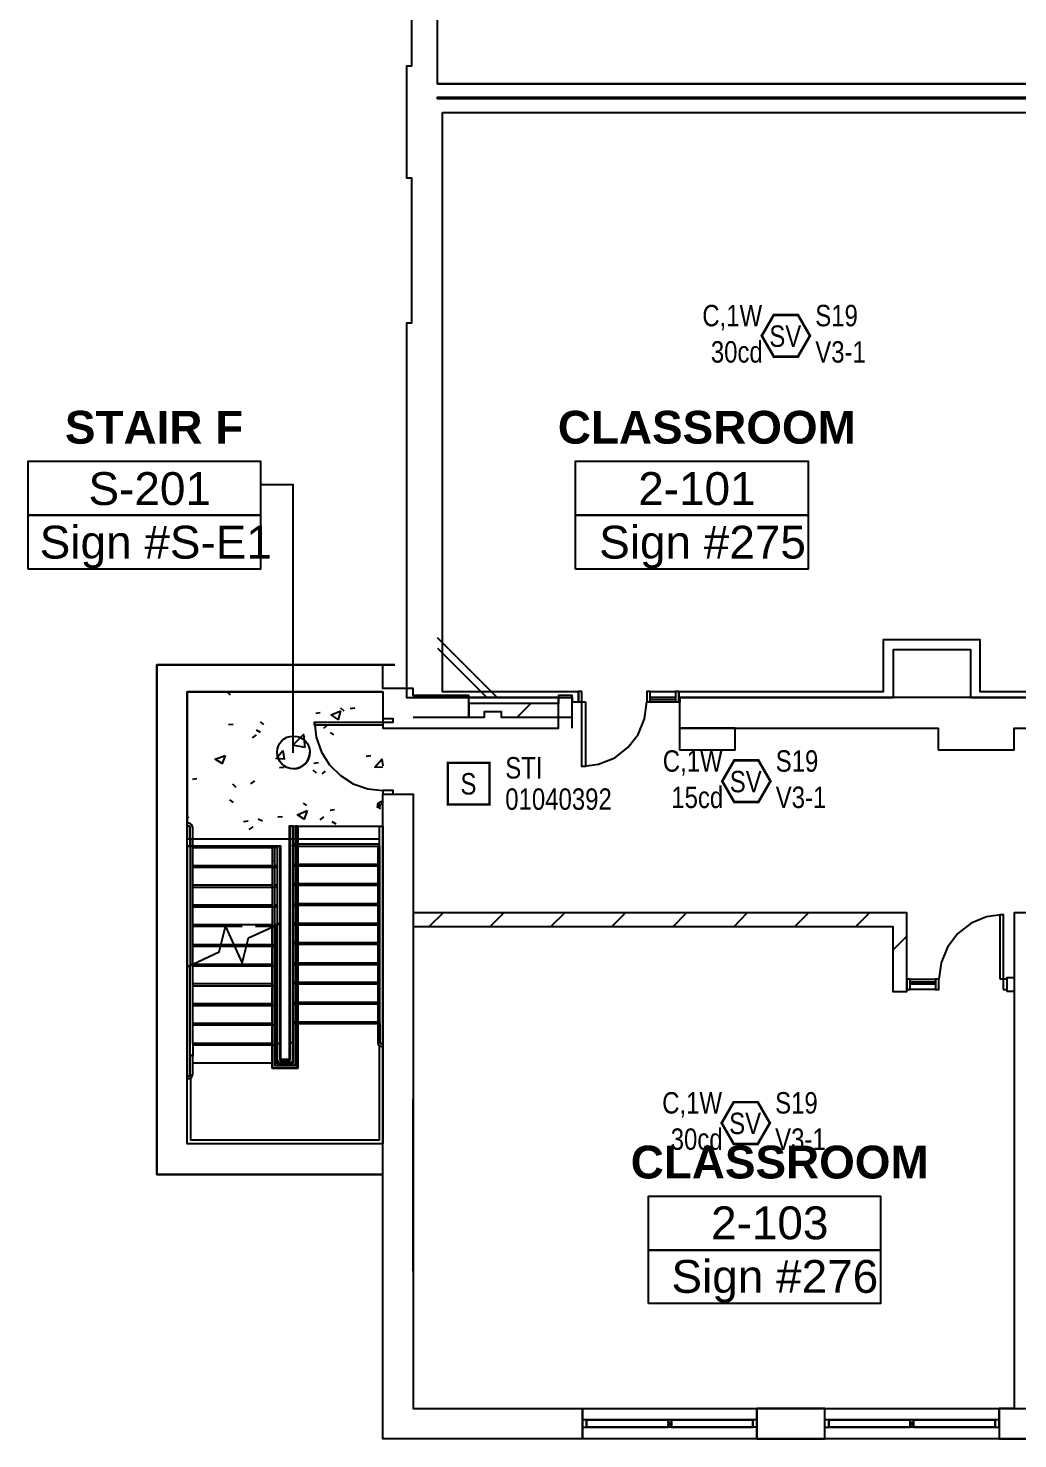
# Model space of a CAD drawing. Header units: inches. Extents: x 9349 to 17082, y 17684 to 25415.
# Drawn here: x 9639 to 10193, y 18529 to 19319 of the extents above; entities that cross this region are included whole.
import ezdxf
from ezdxf.enums import TextEntityAlignment as Align

# ---------------------------------------------------------------- set-up
doc = ezdxf.new("R2010")
doc.units = ezdxf.units.IN
doc.header["$LTSCALE"] = 0.25
doc.header["$MEASUREMENT"] = 0
for name, color, linetype in [('BACKGROUND', 8, 'Continuous'), ('PULL STATION', 1, 'Continuous'), ('SPEAKER STROBE', 1, 'Continuous')]:
    doc.layers.add(name, color=color, linetype=linetype)
doc.styles.add('Arial', font='arial.ttf', dxfattribs={"width": 0.8})
doc.styles.add('PDF Arial', font='arial.ttf')
doc.styles.add('PDF Arial Bold', font='arialbd.ttf')

# ---------------------------------------------------------------- blocks, each defined once
blk = doc.blocks.new('SIGA-278')
at = {"layer": 'PULL STATION', "const_width": 1.3}
blk.add_lwpolyline([(-11.5, -11.68), (-11.5, 11.7), (11.89, 11.7), (11.89, -11.68)], close=True, dxfattribs=at)
at = {"layer": 'PULL STATION', "style": 'Arial', "width": 0.8}
blk.add_text('S', height=12, dxfattribs=at).set_placement((0, 0), align=Align.MIDDLE)
for tag, p in [('ADDRESS', (20.64, 8.96)), ('ZONE', (20.64, -8.58))]:
    blk.add_attdef(tag, text='', height=12, dxfattribs=at).set_placement(p, align=Align.MIDDLE_LEFT)
blk.add_attdef('SUBSCRIPT', text='', height=12, dxfattribs=at).set_placement((-16.56, -9.02), align=Align.MIDDLE_RIGHT)
blk = doc.blocks.new('GC-S7VM')
at = {"layer": 'SPEAKER STROBE', "const_width": 1.46}
blk.add_lwpolyline([(13.83, 0.21), (7.08, 11.9), (-6.42, 11.9), (-13.17, 0.21), (-6.42, -11.49), (7.08, -11.49)], close=True, dxfattribs=at)
at = {"layer": 'SPEAKER STROBE', "style": 'Arial', "width": 0.8}
blk.add_text('SV', height=12, dxfattribs=at).set_placement((0, 0), align=Align.MIDDLE)
for tag, p in [('C', (-12.95, 11.52)), ('CANDELA', (-12.62, -8.82)), ('1/2W', (-12.62, -29.16))]:
    blk.add_attdef(tag, text='', height=12, dxfattribs=at).set_placement(p, align=Align.MIDDLE_RIGHT)
for tag, p in [('Speaker_Circuit', (16.8, 11.52)), ('Visual_Circuit', (16.8, -8.82))]:
    blk.add_attdef(tag, text='', height=12, dxfattribs=at).set_placement(p, align=Align.MIDDLE_LEFT)

msp = doc.modelspace()

# ---------------------------------------------------------------- linework, layer by layer
at = {"layer": 'BACKGROUND'}
for points in [[(9868.04, 19288.1), (10627.89, 19288.1), (9868.04, 19288.1), (9868.04, 20268.78)], [(9853.57, 19379.71), (9853.57, 19298.07), (9850.68, 19298.07), (9850.68, 19235.39), (9853.57, 19235.39), (9853.57, 19154.07), (9850.68, 19154.07), (9850.68, 18944.17), (9868.04, 18944.17), (9870.93, 18944.17), (9943.57, 18944.17)], [(9943.57, 18927.14), (9943.57, 18944.17), (9943.57, 18941.92), (9947.11, 18941.92), (9947.11, 18947.39), (9943.57, 18947.39), (9870.93, 18947.39), (9870.93, 19272.03)], [(10225.79, 19272.03), (10225.79, 18947.39), (10172.11, 18947.39), (10172.11, 18976.64), (10166.64, 18976.64), (10123.57, 18976.64), (10117.79, 18976.64), (10117.79, 18947.39), (10004, 18947.39), (10003.36, 18947.39), (10003.36, 18941.92), (10003.36, 18947.71), (10001.43, 18947.71), (10001.43, 18941.92)], [(9787.36, 18913.32), (9787.36, 19063.42), (9769.04, 19063.42)], [(9868.04, 18971.82), (9895.68, 18944.17), (9901.47, 18944.17), (9868.04, 18977.6)], [(9987.29, 18941.92), (10001.43, 18941.92), (10003.36, 18941.92), (10004, 18941.92), (10004, 18944.17), (10117.79, 18944.17), (10123.57, 18944.17), (10123.57, 18971.17), (10166.64, 18971.17), (10166.64, 18947.39), (10166.64, 18944.17), (10123.57, 18944.17)], [(9854.54, 18933.25), (9885.72, 18933.25), (9885.72, 18940.96), (9885.72, 18945.46), (9854.54, 18945.46), (9854.54, 18949.32), (9837.5, 18949.32), (9837.5, 18962.5), (9727.89, 18962.5), (9710.86, 18962.5), (9710.86, 18694.1), (9710.86, 18677.07), (9837.5, 18677.07), (9837.5, 18694.1), (9727.89, 18694.1), (9727.89, 18947.39), (9837.5, 18947.39), (9727.89, 18947.39), (9727.89, 18873.46), (9727.89, 18873.14), (9727.89, 18872.82)], [(9844.25, 18962.5), (9844.25, 18962.5)], [(9750.39, 18947.39), (9752, 18945.78)], [(9765.5, 18947.39), (9765.5, 18947.39)], [(9837.5, 18947.39), (9837.5, 18932.28), (9837.5, 18930.35), (9837.5, 18928.75), (9799.25, 18928.75), (9799.25, 18930.35), (9837.5, 18930.35), (9843.29, 18930.35), (9843.29, 18932.28), (9837.5, 18932.28), (9837.5, 18927.14), (9935.86, 18927.14), (9935.86, 18933.25), (9943.57, 18933.25), (9943.57, 18945.46), (9935.86, 18945.46), (9935.86, 18944.17), (9935.86, 18940.96), (9885.72, 18940.96), (9885.72, 18933.25), (9894.39, 18933.25), (9894.39, 18936.46), (9903.72, 18936.46), (9903.72, 18933.25), (9935.86, 18933.25), (9935.86, 18944.17), (9854.54, 18944.17)], [(9949.04, 18905.6), (9958.36, 18906.89), (9967.36, 18910.42), (9974.75, 18916.21), (9980.54, 18923.6), (9984.07, 18932.28), (9985.36, 18941.92), (9987.29, 18941.92), (9987.29, 18947.71), (10001.43, 18947.71)], [(9987.29, 18947.71), (9985.36, 18947.71), (9985.36, 18941.92)], [(9813.72, 18938.39), (9815.64, 18936.78)], [(9819.18, 18938.07), (9821.75, 18938.39)], [(9885.72, 18940.32), (9886.36, 18940.96)], [(9912.72, 18933.25), (9920.43, 18940.96)], [(10166.64, 18944.17), (10225.79, 18944.17), (10233.5, 18944.17), (10233.5, 18941.92), (10233.5, 18927.14)], [(9768.72, 18930.67), (9770.64, 18929.07)], [(9799.25, 18930.35), (9800.22, 18922), (9803.11, 18913.64), (9807.61, 18906.57), (9813.72, 18900.46), (9820.79, 18895.96), (9829.14, 18893.07), (9837.5, 18892.1), (9837.5, 18890.17), (9843.29, 18890.17), (9843.29, 18892.1), (9837.5, 18892.1)], [(9799.89, 18935.5), (9802.47, 18935.82)], [(9813.72, 18936.78), (9812.43, 18931.96), (9808.57, 18934.53), (9814.04, 18936.78)], [(9751.04, 18929.07), (9753.61, 18929.39)], [(9764.54, 18921.67), (9766.79, 18923.28)], [(9766.47, 18926.17), (9768.72, 18924.89)], [(9804.39, 18927.14), (9806.32, 18928.75)], [(9807.93, 18924.57), (9809.86, 18923.28)], [(9798.93, 18907.53), (9801.5, 18907.85)], [(9828.18, 18911.39), (9830.75, 18911.71)], [(9837.5, 18904.96), (9833, 18905.28), (9836.86, 18909.78), (9837.5, 18905.92)], [(9730.79, 18898.53), (9733.36, 18898.85)], [(9779.64, 18904.96), (9782.22, 18905.28)], [(9798.29, 18903.67), (9800.22, 18902.07)], [(9803.43, 18901.42), (9805.36, 18903.03)], [(9753.29, 18895.96), (9755.22, 18894.03)], [(9763.57, 18895.96), (9765.82, 18897.57)], [(9751.68, 18886.96), (9753.61, 18885.35)], [(9792.82, 18885.03), (9794.75, 18883.75)], [(9833.97, 18883.42), (9836.22, 18882.14)], [(9834.61, 18883.1), (9834.93, 18883.1), (9835.25, 18883.1), (9835.57, 18883.1), (9835.25, 18883.1), (9834.93, 18883.1), (9834.61, 18883.1), (9834.61, 18883.75), (9834.61, 18884.71), (9835.57, 18885.35), (9836.54, 18886), (9836.86, 18886), (9837.18, 18886), (9837.18, 18885.67), (9837.18, 18885.35), (9837.18, 18885.03), (9837.18, 18884.71), (9837.18, 18885.03), (9837.18, 18885.35), (9837.18, 18885.67), (9837.18, 18886)], [(9834.61, 18883.1), (9834.61, 18883.1)], [(9834.61, 18883.1), (9834.61, 18883.1)], [(9834.61, 18883.1), (9834.61, 18883.1)], [(9834.61, 18883.1), (9834.61, 18883.1)], [(9834.61, 18883.1), (9834.61, 18883.1)], [(9834.61, 18883.1), (9834.61, 18883.1)], [(9835.25, 18884.71), (9835.25, 18884.39), (9834.93, 18884.71)], [(9834.93, 18883.1), (9834.93, 18883.1)], [(9834.93, 18883.1), (9834.93, 18883.1)], [(9837.18, 18884.39), (9837.18, 18884.71), (9837.18, 18884.39), (9836.86, 18884.39), (9836.22, 18884.07), (9835.89, 18883.75), (9835.89, 18883.1), (9835.57, 18883.1), (9835.89, 18883.1)], [(9835.57, 18883.1), (9835.57, 18883.1)], [(9835.57, 18883.1), (9835.57, 18883.1)], [(9835.89, 18883.1), (9835.89, 18883.1)], [(9835.89, 18883.1), (9835.89, 18883.1)], [(9835.89, 18883.1), (9835.89, 18883.1)], [(9835.89, 18883.1), (9835.89, 18883.1)], [(9835.89, 18883.1), (9835.89, 18883.1)], [(9835.89, 18883.1), (9835.89, 18883.1)], [(9837.18, 18886), (9837.18, 18886)], [(9837.18, 18886), (9837.18, 18886)], [(9837.18, 18885.67), (9837.18, 18885.67)], [(9837.18, 18885.67), (9837.18, 18885.67)], [(9837.18, 18885.35), (9837.18, 18885.35)], [(9837.18, 18885.35), (9837.18, 18885.35)], [(9837.18, 18885.03), (9837.18, 18885.03)], [(9837.18, 18885.03), (9837.18, 18885.03)], [(9837.18, 18884.71), (9837.18, 18884.71)], [(9837.18, 18884.71), (9837.18, 18884.71)], [(9837.18, 18884.39), (9837.18, 18884.39)], [(9837.18, 18884.39), (9837.18, 18884.39)], [(9837.18, 18884.39), (9837.18, 18884.39)], [(9837.18, 18884.39), (9837.18, 18884.39)], [(9854.54, 18622.75), (9854.54, 18719.17), (9854.54, 18622.75), (9854.54, 18545.92), (9949.36, 18545.92), (9949.36, 18528.89), (9837.5, 18528.89), (9837.5, 18545.92), (9837.5, 18622.75), (9837.5, 18719.17), (9837.5, 18890.17), (9854.54, 18890.17), (9854.54, 18823.64), (9854.54, 18815.92), (10123.25, 18815.92), (10123.25, 18787.32), (10123.25, 18779.6), (10130.97, 18779.6), (10130.97, 18787.32), (10130.97, 18815.92), (10130.97, 18823.64), (9854.54, 18823.64), (9854.54, 18815.92), (9854.54, 18719.17)], [(9727.89, 18877.32), (9728.86, 18877)], [(9759.39, 18874.75), (9761.97, 18875.07)], [(9767.75, 18876.35), (9770, 18875.07)], [(9778.68, 18877.32), (9781.25, 18877.64)], [(9802.47, 18875.71), (9804.39, 18877.32)], [(9807.93, 18881.17), (9810.5, 18881.5)], [(9808.89, 18874.75), (9811.14, 18873.46)], [(9729.5, 18865.1), (9729.5, 18863.82), (9729.5, 18862.85), (9729.5, 18861.57), (9729.5, 18860.92), (9729.5, 18794.39), (9731.11, 18795.03), (9731.11, 18860.92), (9731.11, 18871.53), (9730.79, 18871.85), (9730.47, 18872.82), (9729.82, 18873.46), (9728.86, 18873.78), (9727.89, 18873.78)], [(9727.89, 18873.14), (9727.89, 18873.14)], [(9727.89, 18872.82), (9727.89, 18872.82)], [(9727.89, 18872.5), (9727.89, 18865.1)], [(9779.97, 18860.92), (9778.36, 18860.92), (9779.97, 18860.92), (9778.36, 18860.92), (9731.11, 18860.92), (9729.5, 18860.92), (9729.5, 18871.53), (9729.18, 18872.17), (9728.86, 18872.17), (9727.89, 18872.17)], [(9789.93, 18872.17), (9789.93, 18860.92), (9835.57, 18860.92), (9835.57, 18872.17), (9837.5, 18872.17), (9837.5, 18752.92), (9837.5, 18750.03), (9837.5, 18749.71), (9837.5, 18749.39), (9837.5, 18749.07), (9837.5, 18694.1), (9727.89, 18694.1), (9727.89, 18730.75), (9728.86, 18730.75), (9729.82, 18730.75), (9730.47, 18731.71), (9730.79, 18732.67), (9731.11, 18733), (9731.11, 18743.6)], [(9762.61, 18870.25), (9764.86, 18871.85)], [(9789.93, 18860.92), (9789.93, 18750.67), (9789.93, 18736.53), (9775.47, 18736.53), (9775.47, 18750.35), (9775.47, 18736.53), (9789.93, 18736.53), (9789.93, 18750.67), (9789.93, 18761.92), (9789.93, 18861.25), (9789.93, 18872.17), (9788.64, 18872.17)], [(9777.07, 18750.35), (9777.07, 18816.57), (9777.07, 18750.35), (9778.36, 18750.35), (9778.36, 18739.75), (9787.04, 18739.75), (9787.04, 18750.67), (9787.04, 18739.75), (9787.04, 18750.67), (9787.04, 18860.92), (9787.04, 18872.17), (9785.43, 18872.17), (9785.43, 18860.92), (9785.43, 18750.67), (9785.43, 18741.03), (9779.97, 18741.03), (9785.43, 18741.03), (9779.97, 18741.03), (9785.43, 18741.03), (9785.43, 18750.67), (9785.43, 18761.6), (9785.43, 18860.92), (9785.43, 18872.17), (9785.43, 18861.25), (9785.43, 18761.92), (9785.43, 18750.67), (9785.43, 18741.03), (9785.43, 18750.67), (9785.43, 18761.6), (9785.43, 18860.92), (9785.43, 18865.42)], [(9788.64, 18860.92), (9788.64, 18872.17), (9788.64, 18861.25), (9788.64, 18761.92), (9788.64, 18750.67), (9788.64, 18738.14), (9777.07, 18738.14), (9777.07, 18750.35), (9777.07, 18738.14), (9788.64, 18738.14), (9788.64, 18750.67), (9788.64, 18860.92), (9787.36, 18860.92)], [(9778.36, 18839.07), (9778.36, 18827.82), (9778.36, 18816.89), (9778.36, 18805.64), (9778.36, 18794.71), (9778.36, 18783.78), (9778.36, 18772.53), (9778.36, 18761.6), (9778.36, 18750.35), (9778.36, 18741.35), (9778.36, 18739.42), (9787.36, 18739.42), (9787.36, 18752.92), (9787.36, 18761.6), (9787.36, 18772.53), (9787.36, 18783.78), (9787.36, 18794.71), (9787.36, 18805.96), (9787.36, 18816.89), (9787.36, 18827.82), (9787.36, 18839.07), (9787.36, 18850), (9787.36, 18860.92), (9787.36, 18872.17), (9785.11, 18872.17), (9785.11, 18752.92), (9785.11, 18741.35), (9780.29, 18741.35), (9780.29, 18860.92), (9778.36, 18860.92), (9778.36, 18817.21), (9779.97, 18817.85), (9779.97, 18750.35), (9779.97, 18817.85), (9779.97, 18750.35), (9779.97, 18741.03), (9779.97, 18750.35), (9779.97, 18741.03), (9779.97, 18750.35), (9779.97, 18817.85)], [(9786.39, 18872.17), (9786.39, 18872.17)], [(9786.39, 18872.17), (9786.39, 18872.17)], [(9787.36, 18872.17), (9835.57, 18872.17)], [(9788.97, 18872.17), (9788.97, 18872.17)], [(9788.97, 18872.17), (9788.97, 18872.17)], [(9789.61, 18872.17), (9789.61, 18872.17)], [(9789.61, 18872.17), (9789.61, 18872.17)], [(9727.89, 18860.92), (9729.5, 18860.92), (9727.89, 18860.92), (9727.89, 18793.42), (9745.89, 18801.78), (9749.43, 18815.92), (9758.75, 18795.35), (9762.29, 18809.5), (9780.29, 18817.85), (9780.29, 18860.92), (9778.36, 18860.92), (9778.36, 18850), (9778.36, 18839.07), (9777.07, 18839.07)], [(9729.82, 18860.92), (9730.14, 18860.92), (9730.47, 18860.92), (9730.79, 18860.92), (9778.36, 18860.92), (9779.97, 18860.92), (9779.97, 18817.85), (9779.97, 18860.92), (9778.36, 18860.92), (9778.36, 18817.21), (9778.36, 18750.35), (9778.36, 18739.75), (9778.36, 18750.35), (9778.36, 18739.75), (9787.04, 18739.75), (9778.36, 18739.75), (9787.04, 18739.75), (9787.04, 18750.67), (9787.04, 18761.6), (9787.04, 18860.92), (9787.04, 18865.42)], [(9729.82, 18860.92), (9729.82, 18860.92)], [(9730.14, 18860.92), (9730.14, 18860.92)], [(9730.47, 18860.92), (9730.47, 18860.92)], [(9731.11, 18860.92), (9731.11, 18861.57), (9731.11, 18862.21), (9731.11, 18863.82), (9731.11, 18865.1)], [(9777.07, 18851.28), (9777.07, 18860.92), (9775.47, 18860.92), (9775.47, 18851.28)], [(9776.11, 18860.92), (9776.11, 18860.92)], [(9776.11, 18860.92), (9776.11, 18860.92)], [(9776.11, 18860.92), (9776.11, 18860.92)], [(9776.11, 18860.92), (9776.11, 18860.92)], [(9776.43, 18860.92), (9776.43, 18860.92)], [(9776.43, 18860.92), (9776.43, 18860.92)], [(9776.43, 18860.92), (9776.43, 18860.92)], [(9776.43, 18860.92), (9776.43, 18860.92)], [(9779.32, 18860.92), (9779.32, 18860.92)], [(9779.32, 18860.92), (9779.32, 18860.92)], [(9786.39, 18860.92), (9786.07, 18861.25)], [(9789.29, 18860.92), (9788.97, 18861.25)], [(9789.93, 18761.6), (9834.61, 18761.6), (9835.89, 18761.6), (9835.89, 18860.92), (9834.61, 18860.92), (9834.61, 18761.6), (9834.61, 18751), (9834.61, 18750.67), (9834.93, 18749.71), (9835.57, 18749.07), (9836.86, 18748.75), (9837.5, 18748.75)], [(9776.43, 18852.57), (9776.11, 18852.57)], [(9775.47, 18850), (9731.11, 18850)], [(9778.36, 18850), (9777.07, 18850)], [(9787.36, 18850), (9788.64, 18850)], [(9789.93, 18850), (9834.61, 18850)], [(9775.47, 18839.07), (9731.11, 18839.07)], [(9787.36, 18839.07), (9788.64, 18839.07)], [(9789.93, 18839.07), (9834.61, 18839.07)], [(9775.47, 18827.82), (9731.11, 18827.82)], [(9778.36, 18827.82), (9777.07, 18827.82)], [(9787.36, 18827.82), (9788.64, 18827.82)], [(9789.93, 18827.82), (9834.61, 18827.82)], [(9863.54, 18815.92), (9871.25, 18823.64)], [(9897.61, 18815.92), (9905.32, 18823.64)], [(9931.68, 18815.92), (9939.39, 18823.64)], [(9965.75, 18815.92), (9973.47, 18823.64)], [(10000.14, 18815.92), (10007.54, 18823.64)], [(10034.22, 18815.92), (10041.61, 18823.64)], [(10068.29, 18815.92), (10076, 18823.64)], [(10102.36, 18815.92), (10110.07, 18823.64)], [(10184.97, 18822.67), (10175.64, 18821.39), (10166.97, 18817.85), (10159.57, 18812.07), (10153.79, 18804.35), (10150.25, 18795.67), (10148.97, 18786.35), (10147.04, 18786.35), (10147.04, 18780.57), (10132.89, 18780.57)], [(10525.68, 18823.64), (10191.07, 18823.64), (10191.07, 18815.6), (10191.07, 18787.32), (10191.07, 18779.6), (10187.22, 18779.6), (10187.22, 18787.32), (10191.07, 18787.32), (10191.07, 18779.6), (10191.07, 18545.92), (10182.72, 18545.92), (10182.72, 18528.89)], [(9775.47, 18816.89), (9731.11, 18816.89)], [(9749.11, 18815.92), (9731.11, 18815.92)], [(9775.47, 18750.35), (9775.47, 18815.6), (9775.47, 18750.35), (9731.11, 18750.35), (9731.11, 18795.03)], [(9758.75, 18815.92), (9749.43, 18815.92)], [(9775.47, 18815.92), (9766.14, 18815.92)], [(9778.36, 18816.89), (9777.72, 18816.89), (9777.07, 18816.89)], [(9778.36, 18815.92), (9777.07, 18815.92)], [(9778.36, 18817.21), (9778.36, 18750.35)], [(9778.36, 18816.89), (9778.36, 18816.89)], [(9787.36, 18816.89), (9788.64, 18816.89)], [(9789.93, 18816.89), (9834.61, 18816.89)], [(9746.86, 18805.64), (9731.11, 18805.64)], [(9746.54, 18804.67), (9731.11, 18804.67)], [(9761.32, 18805.64), (9753.93, 18805.64)], [(9761, 18804.67), (9754.57, 18804.67)], [(9787.36, 18805.96), (9788.64, 18805.96)], [(9789.93, 18805.96), (9834.61, 18805.96)], [(10123.25, 18802.75), (10130.97, 18810.46)], [(9727.89, 18793.42), (9727.89, 18748.1), (9727.89, 18732.03), (9728.86, 18732.03), (9729.18, 18732.35), (9729.5, 18733), (9729.5, 18743.6)], [(9731.11, 18750.35), (9731.11, 18743.6), (9729.5, 18743.6), (9729.5, 18750.35), (9729.5, 18794.39)], [(9775.47, 18794.71), (9731.11, 18794.71)], [(9778.36, 18794.71), (9777.07, 18794.71)], [(9787.36, 18794.71), (9788.64, 18794.71)], [(9789.93, 18794.71), (9834.61, 18794.71)], [(9775.47, 18783.78), (9731.11, 18783.78)], [(9778.36, 18783.78), (9777.07, 18783.78)], [(9787.36, 18783.78), (9788.64, 18783.78)], [(9789.93, 18783.78), (9834.61, 18783.78)], [(10132.89, 18786.35), (10147.04, 18786.35)], [(10147.04, 18780.57), (10148.97, 18780.57), (10148.97, 18786.35)], [(9775.47, 18772.53), (9731.11, 18772.53)], [(9778.36, 18772.53), (9777.07, 18772.53)], [(9787.36, 18772.53), (9788.64, 18772.53)], [(9789.93, 18772.53), (9834.61, 18772.53)], [(9775.47, 18761.6), (9731.11, 18761.6)], [(9778.36, 18761.6), (9777.07, 18761.6)], [(9787.36, 18761.6), (9788.64, 18761.6)], [(9834.61, 18761.6), (9834.93, 18761.6), (9835.25, 18761.6), (9835.57, 18761.6), (9835.89, 18761.6), (9835.89, 18751), (9836.22, 18750.35), (9836.86, 18750.35), (9837.5, 18750.35)], [(9834.93, 18761.6), (9834.93, 18761.6)], [(9835.57, 18761.6), (9835.57, 18761.6)], [(9729.82, 18731.71), (9729.82, 18696.35), (9835.57, 18696.35), (9835.57, 18749.71)], [(9776.11, 18750.35), (9776.11, 18750.35)], [(9779, 18750.35), (9779.32, 18750.35)], [(9786.39, 18750.67), (9786.07, 18750.67)], [(9789.29, 18750.67), (9788.97, 18750.67)], [(9835.57, 18750.35), (9835.57, 18751)], [(9837.5, 18749.39), (9837.5, 18749.39)], [(9729.82, 18743.6), (9729.82, 18743.6)], [(9729.82, 18743.6), (9730.14, 18743.6), (9730.47, 18743.6), (9730.79, 18743.6)], [(9730.14, 18743.6), (9730.14, 18743.6)], [(9730.47, 18743.6), (9730.47, 18743.6)], [(9778.36, 18741.35), (9778.36, 18739.42), (9777.07, 18739.42)], [(9779, 18740.39), (9779.32, 18740.39)], [(9786.39, 18740.39), (9786.39, 18740.39)], [(9729.82, 18733), (9729.82, 18732.03)], [(9775.47, 18739.42), (9730.79, 18739.42)], [(9776.11, 18737.17), (9776.11, 18737.5)], [(9789.29, 18737.5), (9788.97, 18737.5)], [(9727.89, 18731.07), (9727.89, 18731.39), (9727.89, 18731.71)], [(9727.89, 18731.71), (9727.89, 18731.71)], [(9727.89, 18731.07), (9727.89, 18731.07)], [(9949.36, 18528.89), (9949.36, 18535.32), (9949.36, 18539.5), (9949.36, 18545.92)], [(10047.07, 18535.32), (10047.07, 18539.5), (10047.07, 18545.92)], [(10085, 18528.89), (10085, 18535.32), (10085, 18539.5), (10085, 18545.92)], [(10182.72, 18535.32), (10182.72, 18539.5), (10182.72, 18545.92)], [(9949.36, 18535.32), (9951.61, 18535.32), (9951.61, 18539.5), (9949.36, 18539.5)], [(10047.07, 18528.89), (10047.07, 18535.32), (10044.82, 18535.32), (9999.18, 18535.32), (10044.82, 18535.32), (10044.82, 18539.5), (9999.18, 18539.5), (9999.18, 18537.89), (9997.25, 18537.89), (9997.25, 18539.5), (9997.25, 18535.32), (9951.61, 18535.32), (9997.25, 18535.32)], [(10047.07, 18539.5), (10044.82, 18539.5), (10044.82, 18535.32), (10044.82, 18539.5), (9999.18, 18539.5), (10044.82, 18539.5), (9999.18, 18539.5), (9999.18, 18535.32), (9999.18, 18536.92), (9997.25, 18536.92), (9997.25, 18535.32), (9951.61, 18535.32), (9951.61, 18539.5), (9997.25, 18539.5), (9951.61, 18539.5), (9951.61, 18535.32)], [(9999.18, 18539.5), (9999.18, 18537.89), (9997.25, 18537.89), (9997.25, 18539.5), (9951.61, 18539.5), (9997.25, 18539.5)], [(9951.61, 18539.5), (9951.61, 18535.32), (9997.25, 18535.32), (9997.25, 18536.92)], [(9999.18, 18537.89), (9999.18, 18539.5), (9997.25, 18539.5), (9997.25, 18537.89)], [(9999.18, 18536.92), (9999.18, 18535.32), (10044.82, 18535.32), (10044.82, 18539.5)], [(9999.18, 18535.32), (10044.82, 18535.32)], [(10085, 18535.32), (10087.25, 18535.32), (10087.25, 18539.5), (10085, 18539.5)], [(10132.89, 18535.32), (10087.25, 18535.32), (10132.89, 18535.32), (10132.89, 18539.5), (10132.89, 18537.89), (10134.82, 18537.89), (10134.82, 18539.5), (10180.47, 18539.5), (10180.47, 18535.32), (10134.82, 18535.32), (10180.47, 18535.32), (10182.72, 18535.32), (10182.72, 18528.89), (10220.64, 18528.89)], [(10182.72, 18539.5), (10180.47, 18539.5), (10180.47, 18535.32), (10180.47, 18539.5), (10134.82, 18539.5), (10180.47, 18539.5), (10134.82, 18539.5), (10134.82, 18535.32), (10134.82, 18536.92), (10132.89, 18536.92), (10132.89, 18535.32), (10087.25, 18535.32), (10087.25, 18539.5), (10132.89, 18539.5), (10087.25, 18539.5), (10087.25, 18535.32)], [(10134.82, 18539.5), (10134.82, 18537.89), (10132.89, 18537.89), (10132.89, 18539.5), (10087.25, 18539.5), (10132.89, 18539.5)], [(10087.25, 18539.5), (10087.25, 18535.32), (10132.89, 18535.32), (10132.89, 18536.92)], [(10134.82, 18537.89), (10134.82, 18539.5), (10132.89, 18539.5), (10132.89, 18537.89)], [(10134.82, 18536.92), (10134.82, 18535.32), (10180.47, 18535.32), (10180.47, 18539.5)], [(10134.82, 18535.32), (10180.47, 18535.32)]]:
    msp.add_lwpolyline(points, dxfattribs=at)
for points in [[(10619.54, 18944.17), (10619.54, 19272.03), (10619.54, 19279.75), (9868.04, 19279.75), (9868.04, 19280.71), (10620.5, 19280.71), (10620.5, 18944.17)], [(9638.86, 19046.39), (9638.86, 19076.6), (9769.04, 19076.6), (9769.04, 19046.39)], [(9945.5, 19046.39), (9945.5, 19076.6), (10075.68, 19076.6), (10075.68, 19046.39)], [(9638.86, 19016.17), (9638.86, 19046.39), (9769.04, 19046.39), (9769.04, 19016.17)], [(9945.5, 19016.17), (9945.5, 19046.39), (10075.68, 19046.39), (10075.68, 19016.17)], [(9844.25, 18962.5), (9710.86, 18962.5)], [(9710.86, 18677.07), (9710.86, 18962.5), (9710.86, 18677.07), (9837.5, 18677.07)], [(9949.04, 18947.71), (9947.11, 18947.71), (9947.11, 18941.92), (9949.04, 18941.92)], [(9950.97, 18941.92), (9950.97, 18905.6), (9949.04, 18905.6), (9949.04, 18941.92)], [(10001.43, 18944.17), (9987.29, 18944.17), (9987.29, 18943.21), (10001.43, 18943.21)], [(10148.64, 18914.92), (10191.07, 18914.92), (10191.07, 18927.14), (10199.11, 18927.14), (10232.86, 18927.14), (10232.86, 18944.17), (10003.68, 18944.17), (10003.68, 18927.14), (10148.64, 18927.14)], [(9793.79, 18916.21), (9787.04, 18917.5), (9793.14, 18923.6)], [(10003.68, 18914.92), (10034.86, 18914.92), (10034.86, 18927.14), (10003.68, 18927.14)], [(9781.57, 18914.6), (9782.22, 18909.78), (9777.72, 18910.1)], [(9749.11, 18911.71), (9747.5, 18907.21), (9743.64, 18909.78)], [(9795.07, 18880.85), (9793.47, 18876.03), (9789.61, 18878.6)], [(9787.04, 18872.17), (9785.43, 18872.17)], [(9786.72, 18872.17), (9786.39, 18872.17), (9786.07, 18872.17), (9785.75, 18872.17), (9786.07, 18872.17), (9786.39, 18872.17)], [(9787.04, 18872.17), (9787.04, 18861.25), (9787.04, 18761.92), (9787.04, 18750.67), (9787.04, 18761.6), (9787.04, 18860.92)], [(9789.61, 18872.17), (9789.29, 18872.17), (9788.97, 18872.17), (9789.29, 18872.17)], [(9775.47, 18860.92), (9775.47, 18815.6), (9777.07, 18816.57), (9777.07, 18860.92)], [(9775.79, 18860.92), (9776.11, 18860.92), (9776.43, 18860.92), (9776.11, 18860.92)], [(9775.79, 18860.92), (9776.11, 18860.92), (9776.43, 18860.92), (9776.11, 18860.92)], [(9778.68, 18860.92), (9779, 18860.92), (9779.32, 18860.92), (9779.64, 18860.92), (9779.32, 18860.92), (9779, 18860.92)], [(10183.36, 18786.35), (10183.36, 18822.67), (10184.97, 18822.67), (10184.97, 18786.35)], [(9779.97, 18817.85), (9778.36, 18817.21)], [(9778.36, 18750.35), (9778.36, 18817.21)], [(10130.97, 18780.57), (10132.89, 18780.57), (10132.89, 18786.35), (10130.97, 18786.35)], [(10132.89, 18783.78), (10147.04, 18783.78), (10147.04, 18784.75), (10132.89, 18784.75)], [(10184.97, 18780.57), (10187.22, 18780.57), (10187.22, 18786.35), (10184.97, 18786.35)], [(9986.32, 18634.64), (9986.32, 18664.85), (10116.18, 18664.85), (10116.18, 18634.64)], [(9986.32, 18604.75), (9986.32, 18634.64), (10116.18, 18634.64), (10116.18, 18604.75)], [(10047.07, 18528.89), (10085, 18528.89), (10085, 18545.92), (10047.07, 18545.92)], [(9951.61, 18536.92), (9951.61, 18537.89)], [(9997.25, 18535.32), (9997.25, 18536.92), (9999.18, 18536.92), (9999.18, 18535.32)], [(10044.82, 18537.89), (10044.82, 18536.92)], [(10087.25, 18536.92), (10087.25, 18537.89)], [(10132.89, 18535.32), (10132.89, 18536.92), (10134.82, 18536.92), (10134.82, 18535.32)], [(10180.47, 18537.89), (10180.47, 18536.92)]]:
    msp.add_lwpolyline(points, close=True, dxfattribs=at)
at = {"layer": 'BACKGROUND', "ltscale": 1.961667}
msp.add_lwpolyline([(9870.93, 19272.03), (10619.54, 19272.03)], dxfattribs=at)
at = {"layer": 'BACKGROUND'}
msp.add_lwpolyline([(9787.36, 18904.32, 0.413793), (9796.68, 18913.64, -0.413793)], format="xyb", close=True, dxfattribs=at)
at = {"layer": 'BACKGROUND', "ltscale": 0.281667}
msp.add_lwpolyline([(9727.89, 18865.1), (9835.57, 18865.1)], dxfattribs=at)
at = {"layer": 'BACKGROUND', "ltscale": 0.063333}
for points in [[(9778.36, 18859.96), (9731.11, 18859.96)], [(9787.36, 18862.21), (9835.57, 18862.21)], [(9778.36, 18849.03), (9731.11, 18849.03)], [(9778.36, 18837.78), (9731.11, 18837.78)], [(9778.36, 18826.85), (9731.11, 18826.85)], [(9778.36, 18793.75), (9731.11, 18793.75)], [(9778.36, 18782.5), (9731.11, 18782.5)], [(9778.36, 18771.57), (9731.11, 18771.57)], [(9778.36, 18760.64), (9731.11, 18760.64)], [(9778.36, 18749.39), (9731.11, 18749.39)]]:
    msp.add_lwpolyline(points, dxfattribs=at)
at = {"layer": 'BACKGROUND', "ltscale": 0.061667}
for points in [[(9787.36, 18850.96), (9834.61, 18850.96)], [(9787.36, 18840.03), (9834.61, 18840.03)], [(9787.36, 18828.78), (9834.61, 18828.78)], [(9787.36, 18817.85), (9834.61, 18817.85)], [(9787.36, 18806.92), (9834.61, 18806.92)], [(9787.36, 18795.67), (9834.61, 18795.67)], [(9787.36, 18784.75), (9834.61, 18784.75)], [(9787.36, 18773.5), (9834.61, 18773.5)], [(9787.36, 18762.57), (9834.61, 18762.57)]]:
    msp.add_lwpolyline(points, dxfattribs=at)
at = {"layer": 'BACKGROUND', "ltscale": 0.075}
msp.add_lwpolyline([(9778.36, 18804.67), (9746.54, 18804.67)], dxfattribs=at)
at = {"layer": 'BACKGROUND', "ltscale": 0.073333}
msp.add_lwpolyline([(9778.36, 18805.64), (9746.86, 18805.64)], dxfattribs=at)
at = {"layer": 'BACKGROUND', "ltscale": 0.506667}
for points in [[(9949.36, 18545.92), (10996.57, 18545.92)], [(10860.93, 18528.89), (9949.36, 18528.89)]]:
    msp.add_lwpolyline(points, dxfattribs=at)
at = {"layer": 'BACKGROUND'}
for points in [[(9778.36, 18913.64), (9778.36, 18918.78), (9782.22, 18922.64), (9787.36, 18922.64)], [(9778.36, 18913.64), (9778.36, 18918.78), (9782.22, 18922.64), (9787.36, 18922.64)], [(9787.36, 18922.64), (9792.5, 18922.64), (9796.68, 18918.78), (9796.68, 18913.64)], [(9787.36, 18922.64), (9792.5, 18922.64), (9796.68, 18918.78), (9796.68, 18913.64)], [(9787.36, 18904.32), (9782.22, 18904.32), (9778.36, 18908.5), (9778.36, 18913.64)], [(9787.36, 18904.32), (9782.22, 18904.32), (9778.36, 18908.5), (9778.36, 18913.64)]]:
    msp.add_open_spline(points, degree=3, dxfattribs=at)

# ---------------------------------------------------------------- block references
at = {"layer": 'PULL STATION'}
msp.add_blockref('SIGA-278', (9885.44, 18895.9), dxfattribs=at).add_auto_attribs({'ADDRESS': 'STI', 'ZONE': '01040392'})
at = {"layer": 'SPEAKER STROBE'}
for p, values in [((10062.93, 19146.74), {'C': 'C,1W', 'Speaker_Circuit': 'S19', 'Visual_Circuit': 'V3-1', 'CANDELA': '30cd'}), ((10040.78, 18897.16), {'C': 'C,1W', 'Speaker_Circuit': 'S19', 'Visual_Circuit': 'V3-1', 'CANDELA': '15cd'}), ((10040.45, 18705.61), {'C': 'C,1W', 'Speaker_Circuit': 'S19', 'Visual_Circuit': 'V3-1', 'CANDELA': '30cd'})]:
    msp.add_blockref('GC-S7VM', p, dxfattribs=at).add_auto_attribs(values)

# ---------------------------------------------------------------- texts
at = {"layer": 'BACKGROUND', "attachment_point": 7}
for s, insert, char_height, style in [('STAIR F', (9659.43, 19086.24), 18.379, 'PDF Arial Bold'), ('CLASSROOM', (9935.54, 19086.24), 18.379, 'PDF Arial Bold'), ('S-201', (9672.61, 19051.86), 18.408, 'PDF Arial'), ('2-101', (9980.54, 19051.86), 18.408, 'PDF Arial'), ('Sign #S-E1', (9645.29, 19016.55), 18.408, 'PDF Arial'), ('Sign #275', (9958.68, 19016.55), 18.408, 'PDF Arial'), ('CLASSROOM', (9976.36, 18674.49), 18.379, 'PDF Arial Bold'), ('2-103', (10021.36, 18640.42), 18.408, 'PDF Arial'), ('Sign #276', (9999.18, 18605.12), 18.408, 'PDF Arial')]:
    msp.add_mtext(s, dxfattribs=dict(at, insert=insert, char_height=char_height, style=style))

doc.saveas('drawing.dxf')
